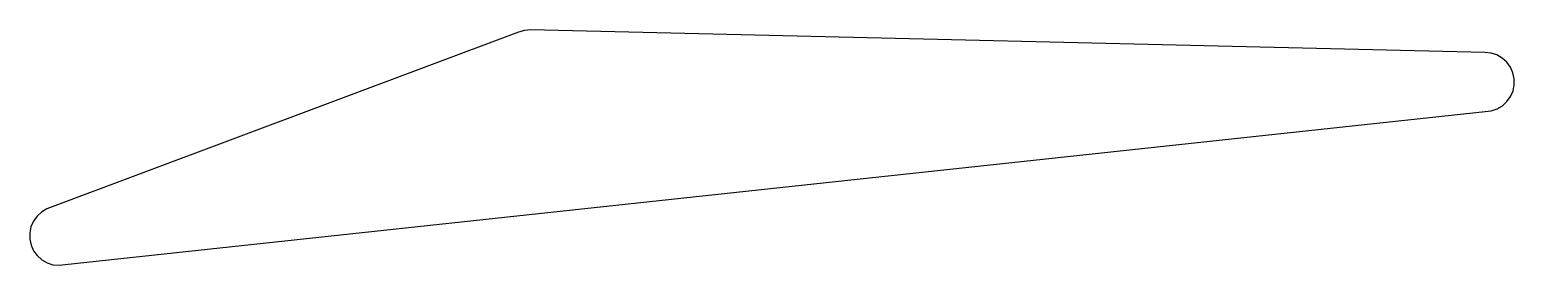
# Model space of a CAD drawing. Header units: metres. Extents: x -5 to 247, y -5 to 35.
import ezdxf

# ---------------------------------------------------------------- set-up
doc = ezdxf.new("R2010")
doc.units = ezdxf.units.M

msp = doc.modelspace()

# ---------------------------------------------------------------- linework, layer by layer
for p, q in [((77.9531, 34.5618), (-2.04688, 4.56181)), ((78.9463, 34.8877), (77.9531, 34.5618)), ((79.9855, 35), (78.9463, 34.8877)), ((241.878, 31.1315), (79.9855, 35)), ((242.918, 31.0253), (241.878, 31.1315)), ((243.913, 30.7051), (242.918, 31.0253)), ((244.82, 30.1851), (243.913, 30.7051)), ((245.598, 29.4879), (244.82, 30.1851)), ((246.215, 28.644), (245.598, 29.4879)), ((246.643, 27.6904), (246.215, 28.644)), ((246.863, 26.6685), (246.643, 27.6904)), ((246.652, 24.6002), (246.867, 25.6233)), ((246.867, 25.6233), (246.863, 26.6685)), ((244.843, 22.095), (245.618, 22.7966)), ((245.618, 22.7966), (246.23, 23.6441)), ((246.23, 23.6441), (246.652, 24.6002)), ((1.0537, -4.88771), (241.907, 21.1315)), ((241.907, 21.1315), (242.946, 21.2438)), ((242.946, 21.2438), (243.939, 21.5697)), ((243.939, 21.5697), (244.843, 22.095)), ((-3.72537, 3.33488), (-4.33733, 2.48746)), ((-2.95061, 4.03656), (-3.72537, 3.33488)), ((-2.04688, 4.56181), (-2.95061, 4.03656)), ((-4.75972, 1.53131), (-4.97409, 0.508255)), ((-4.97409, 0.508255), (-4.97107, -0.537018)), ((-4.33733, 2.48746), (-4.75972, 1.53131)), ((-4.97107, -0.537018), (-4.75079, -1.55882)), ((-4.75079, -1.55882), (-4.32288, -2.5125)), ((-4.32288, -2.5125), (-3.70602, -3.35638)), ((-3.70602, -3.35638), (-2.9272, -4.05356)), ((-2.9272, -4.05356), (-2.02046, -4.57359)), ((-2.02046, -4.57359), (-1.02539, -4.89371)), ((-1.02539, -4.89371), (0.01445, -4.99997)), ((0.01445, -4.99997), (1.0537, -4.88771))]:
    msp.add_line(p, q)

doc.saveas('drawing.dxf')
